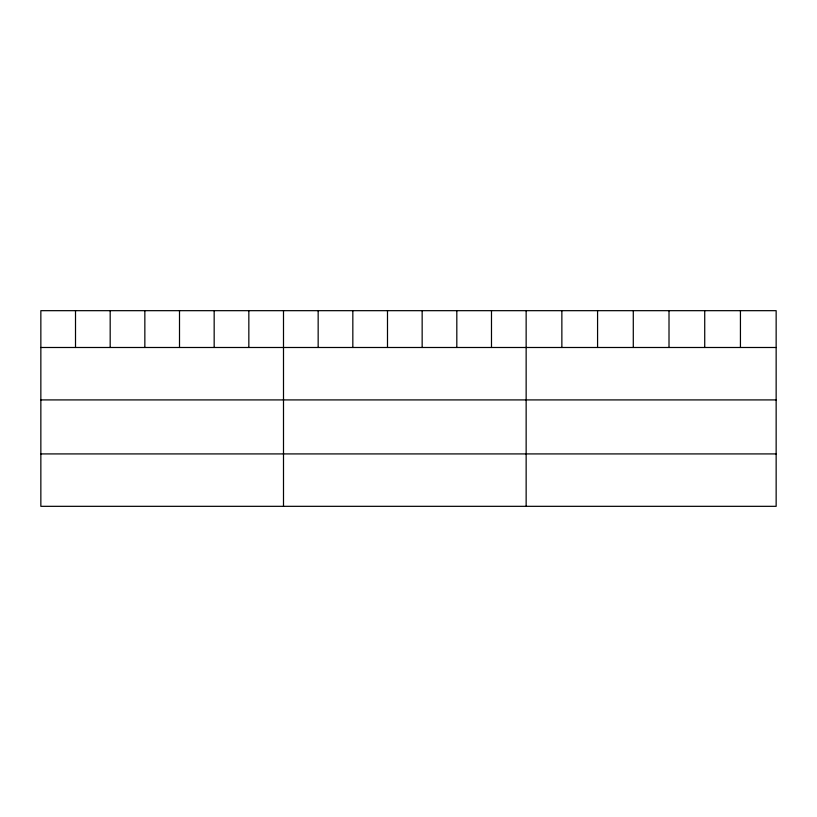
<?xml version="1.0" encoding="UTF-8"?>
<svg xmlns="http://www.w3.org/2000/svg" width="817" height="817" viewBox="0 0 817 817"><rect width="100%" height="100%" fill="white"/><g stroke="black" fill="none" stroke-linecap="round" stroke-linejoin="round"><path stroke-width="1.23" d="M776.15 347.491L776.15 506.326L40.85 506.326L40.85 310.674L776.15 310.674L776.15 347.491L40.85 347.491M40.85 399.911L776.15 399.911M40.85 453.915L776.15 453.915M740.437 310.674L740.437 347.491M704.724 310.674L704.724 347.491M669.011 310.674L669.011 347.491M633.287 310.674L633.287 347.491M597.574 310.674L597.574 347.491M561.861 310.674L561.861 347.491M526.148 310.674L526.148 506.326M491.487 310.674L491.487 347.491M456.815 310.674L456.815 347.491M422.154 310.674L422.154 347.491M387.493 310.674L387.493 347.491M352.832 310.674L352.832 347.491M318.16 310.674L318.16 347.491M283.499 310.674L283.499 506.326M248.838 310.674L248.838 347.491M214.166 310.674L214.166 347.491M179.505 310.674L179.505 347.491M144.844 310.674L144.844 347.491M110.183 310.674L110.183 347.491M75.511 310.674L75.511 347.491"/></g></svg>
